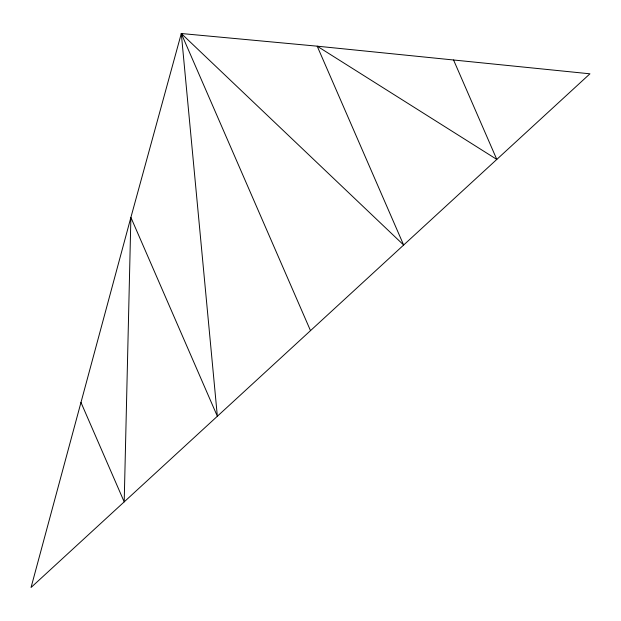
<?xml version="1.0" encoding="UTF-8"?>
<svg xmlns="http://www.w3.org/2000/svg" width="621" height="621" viewBox="0 0 621 621"><rect width="100%" height="100%" fill="white"/><g stroke="black" fill="none" stroke-linecap="round" stroke-linejoin="round"><path stroke-width="0.93" d="M453.571 59.996L496.8 159.418L317.191 46.179L403.65 245.031L181.301 33.518L130.891 217.412L31.05 587.482L589.95 73.806L317.191 46.179L181.301 33.518L217.35 416.256L130.891 217.412L124.2 501.869L80.971 402.447M181.301 33.518L310.5 330.644"/></g></svg>
